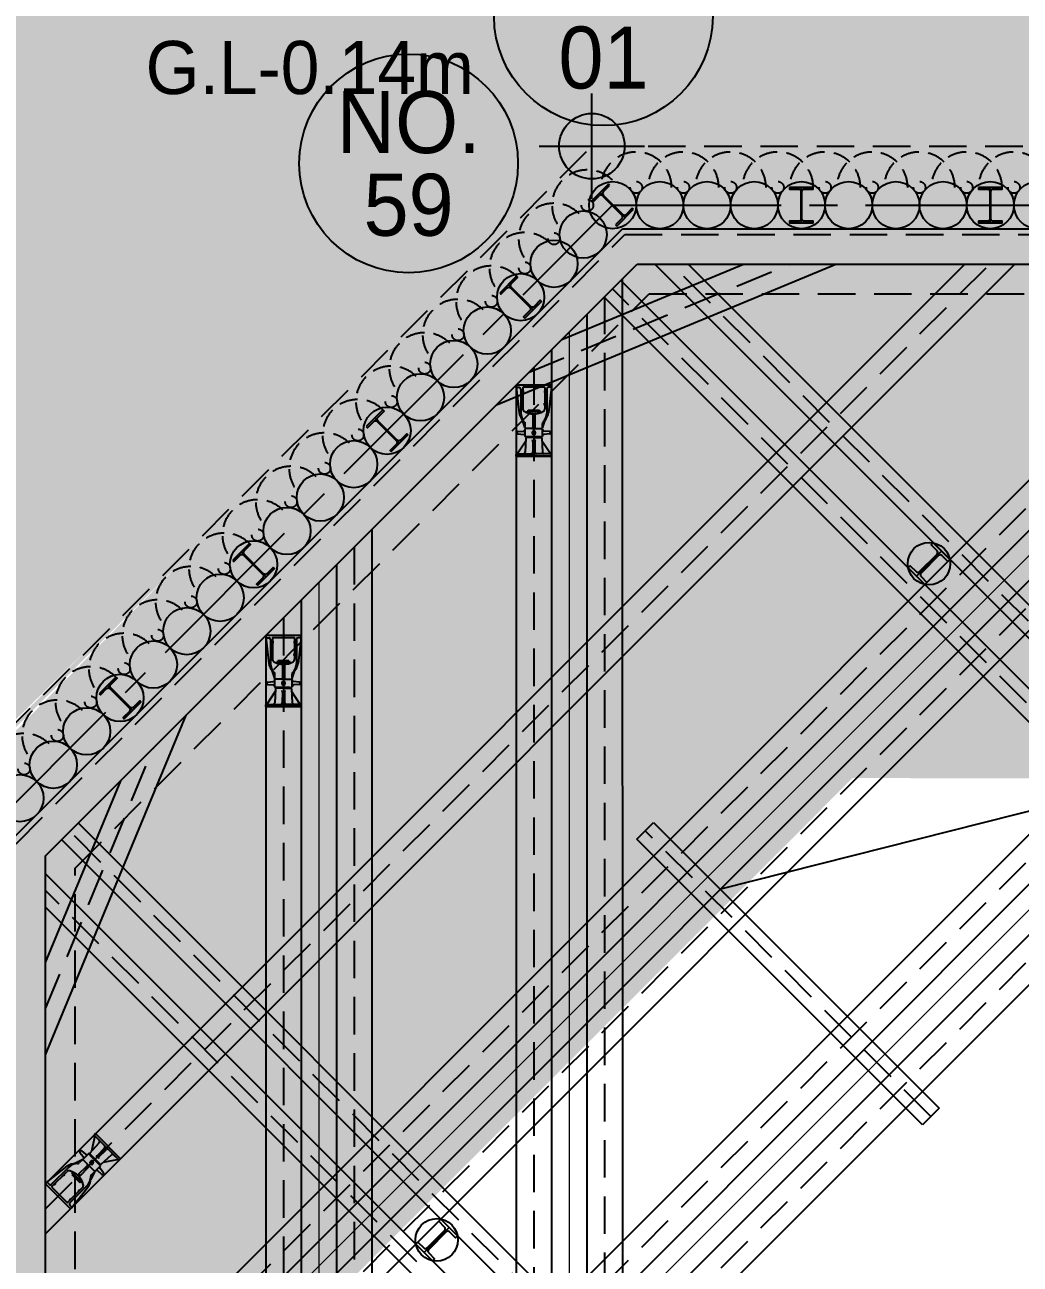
# Model space of a CAD drawing. Header units: millimetres. Extents: x 1073475 to 2890243, y -1340830 to -367733.
# Drawn here: x 2307488 to 2308965, y -377917 to -376078 of the extents above; entities that cross this region are included whole.
import ezdxf
from ezdxf.enums import TextEntityAlignment as Align

# ---------------------------------------------------------------- set-up
doc = ezdxf.new("R2010")
doc.units = ezdxf.units.MM
doc.header["$LTSCALE"] = 50
for name, pattern in [('CENTER2', [28.575000000000003, 19.05, -3.175, 3.175, -3.175]), ('DASHED2', [9.524999999999999, 6.35, -3.175]), ('HIDDEN', [9.524999999999999, 6.35, -3.175]), ('HIDDEN2', [4.762499999999999, 3.175, -1.5875]), ('PHANTOM', [63.50000000000001, 31.75, -6.35, 6.35, -6.35, 6.35, -6.35])]:
    doc.linetypes.add(name, pattern=pattern)
doc.layers.add('_0', color=7, linetype='Continuous', lineweight=0)
for name, color, linetype in [('ANGLE', 1, 'Continuous'), ('CEN', 1, 'CENTER2'), ('CIP', 1, 'Continuous'), ('H-BEAM', 5, 'Continuous'), ('H-BEAM-상부', 173, 'Continuous'), ('HPILE-300x200', 3, 'Continuous'), ('NO', 2, 'Continuous'), ('POST PILE', 6, 'Continuous'), ('SGR', 8, 'Continuous'), ('ST-CEN', 1, 'HIDDEN'), ('ST-CEN(상부 H-BEAM)', 1, 'HIDDEN'), ('ST-CEN(하부 H-BEAM)', 1, 'HIDDEN'), ('STRUT', 3, 'Continuous'), ('WALE-1', 3, 'Continuous'), ('건축', 233, 'HIDDEN'), ('대지경계선', 6, 'PHANTOM'), ('유압JACK', 2, 'Continuous'), ('현황레벨', 7, 'Continuous')]:
    doc.layers.add(name, color=color, linetype=linetype)
doc.styles.add('돋움', font='')
doc.styles.get('돋움').set_extended_font_data('Dotum')

# ---------------------------------------------------------------- blocks, each defined once
blk = doc.blocks.new('계측평면')
at = {"layer": '대지경계선', "const_width": 60}
for points in [[(-5832.864789650936, -5157.838007851467), (-176.0105391723773, 499.0162449463169), (26244.97474421638, 499.0162437151084), (26244.97474204407, -35090.00000623028), (1238.203021687295, -35090.00000797046), (-5832.864790286098, -28018.93219313674), (-5832.864789650936, -5157.838007851467)], [(26246.58817301044, -35088.38657526327), (1239.816452653671, -35088.38657700345), (-5831.251359319722, -28017.31876216973), (-5831.25135868456, -5156.224576884455), (-174.3971082060016, 500.6296759133293), (26246.58817518275, 500.6296746821208)]]:
    blk.add_lwpolyline(points, dxfattribs=at)
blk = doc.blocks.new('A$C1D3235D9')
at = {"layer": 'SGR', "linetype": 'HIDDEN2'}
blk.add_circle((0, 0), 50, dxfattribs=at)
blk.add_arc((0, 0), 300, 0, 180, dxfattribs=at)
blk = doc.blocks.new('A$C59AB4A79')
at = {"layer": '현황레벨'}
h = blk.add_hatch(color=251, dxfattribs=at)
h.paths.add_polyline_path([(-12720.98529473832, 5126.299558985978, 0.4142135623731262), (-12998.26860689721, 4849.016246827086), (-12720.98529473832, 4849.016246827086)])
h.paths.add_polyline_path([(-12720.98529473832, 4849.016246827086), (-12720.98529473832, 4571.732934668195, 0.4142135623730878), (-12443.70198257943, 4849.016246827086)])
at = {"layer": '_0', "color": 251}
for p, q in [((-17350.00001083058, -9950.000005321344), (-3550.000005690614, 3849.999998107785)), ((-17350.00001101382, -6950.000005876645), (-6550.000005690614, 3849.999998107785)), ((-12912.74171201722, 3275.126264072722), (-12912.74171200301, -27775.1262685617)), ((-15034.06205574772, 1153.805919843959), (-15034.06205573515, -25653.80592517531))]:
    blk.add_line(p, q, dxfattribs=at)
at = {"layer": 'ANGLE', "color": 251, "ltscale": 0.2}
blk.add_line((-8187.258308256976, -575.1262695410987), (-11631.80195658864, -1443.9339865027), dxfattribs=at)
at = {"layer": 'CEN', "color": 251, "ltscale": 1.5}
for p, q in [((-17850.00001170323, -955.0252555035986), (-12544.9747555661, 4350.000001879875)), ((-12544.9747555661, 4350.000001879875), (14172.69378648815, 4350.000001879875))]:
    blk.add_line(p, q, dxfattribs=at)
at = {"layer": 'CIP', "color": 251}
for centre in [(-12544.97475556587, 4350.000001880573), (-12144.97475556587, 4350.000001856126), (-11744.97475556587, 4350.000001807348), (-11344.97475556587, 4350.000001758453), (-10944.97475556587, 4350.000001709675), (-10544.9747555654, 4350.000001660315), (-10144.9747555654, 4350.000001611537), (-9744.974755565403, 4350.000001562643), (-9344.974755565403, 4350.000001513865), (-8944.974755565636, 4350.000001465436), (-12794.18652681378, 4100.788230573526), (-13041.67390020029, 3853.30085712974), (-13324.51661264105, 3570.458144621341), (-13607.35932508251, 3287.615432113409), (-13890.20203752373, 3004.772719605593), (-14173.04474996519, 2721.930007097777), (-14455.88746240688, 2439.08729459031), (-14738.73017484834, 2156.244582082378), (-15021.57288728957, 1873.401869574562), (-15304.41559973103, 1590.559157066746), (-15587.25831217226, 1307.716444559046), (-15870.10102461372, 1024.873732051114), (-16152.94373705494, 742.0310195432976), (-16435.7864494964, 459.1883070354816), (-16718.62916193786, 176.3455945273163), (-17001.47187437932, -106.4971179806162), (-17284.31458682055, -389.3398304884322), (-17567.15729926201, -672.1825429962482)]:
    blk.add_circle(centre, 200, dxfattribs=at)
at = {"layer": 'H-BEAM', "color": 251}
for p, q in [((-7409.440848946339, -928.6796601403039), (-12188.12051092507, 3850.000001836568)), ((-11905.2777984112, 3850.000001802226), (-7268.019492708845, -787.2583039032761)), ((-7621.572883302113, -1140.811694496544), (-12475.12627699273, 3712.741699200007)), ((-12616.54763321741, 3571.320342942257), (-7762.994239539606, -1282.233050734038)), ((-17071.32035416667, -883.452379053575), (-11758.14755355078, -6196.625179674709)), ((-11899.56890978827, -6338.046535911737), (-17212.74171038996, -1024.873735310044)), ((-12111.70094414405, -6550.178570267977), (-17350.00001172535, -1311.879502678872)), ((-17350.00001174258, -1594.722215143847), (-12253.12230038154, -6691.599926505471))]:
    blk.add_line(p, q, dxfattribs=at)
at = {"layer": 'H-BEAM-상부', "color": 251}
for p, q in [((-12338.90873776865, -1019.669917724677), (-12197.48738152976, -878.2485614857869)), ((-12197.48738152976, -878.2485614857869), (-9778.24856607709, -3297.48737694032)), ((-9919.669922314119, -3438.908733177348), (-12338.90873776865, -1019.669917724677)), ((-9778.24856607709, -3297.48737694032), (-9919.669922314119, -3438.908733177348))]:
    blk.add_line(p, q, dxfattribs=at)
at = {"layer": 'HPILE-300x200', "color": 251}
for p, q in [((-12580.3300946462, 4526.776697172318), (-12721.75145086693, 4385.35534091841)), ((-12623.81716168183, 4463.490640251082), (-12570.43059970834, 4516.877202236908)), ((-12570.43059970834, 4516.877202236908), (-12580.3300946462, 4526.776697172318)), ((-12711.85195592907, 4375.455845983), (-12658.46539395582, 4428.842407968827)), ((-12438.90873837564, 4243.933984714327), (-12651.04077275656, 4456.066019045422)), ((-12630.18112270837, 4428.842407972203), (-12466.13234945387, 4264.793634756119)), ((-12459.76838842384, 4271.157595787547), (-12623.81716167834, 4435.20636900363)), ((-10944.97475558426, 4200.000001709559), (-10944.97475554748, 4500.000001709559)), ((-9344.974755583797, 4200.000001513748), (-9344.97475554701, 4500.000001513748)), ((-12721.75145086693, 4385.35534091841), (-12711.85195592907, 4375.455845983)), ((-12509.61941648601, 4173.223306587432), (-12368.19806026528, 4314.64466284134)), ((-12378.09755520313, 4324.544157776749), (-12431.48411717638, 4271.157595790923)), ((-12368.19806026528, 4314.64466284134), (-12378.09755520313, 4324.544157776749)), ((-12466.13234945037, 4236.509363508667), (-12519.51891142386, 4183.122801522841)), ((-12519.51891142386, 4183.122801522841), (-12509.61941648601, 4173.223306587432)), ((-13218.45059545035, 3464.392127455678), (-13430.58262983127, 3676.524161786772)), ((-14349.82144521619, 2333.021277424647), (-14561.95347959711, 2545.153311755741)), ((-15481.19229498156, 1201.650427393382), (-15693.32432936248, 1413.782461724477)), ((-16612.56314474717, 70.27957736165263), (-16824.69517912809, 282.4116116927471))]:
    blk.add_line(p, q, dxfattribs=at)
for points in [[(-11044.97475554748, 4500.000001721783), (-11044.97475554934, 4486.000001721783), (-10969.47475554934, 4486.000001712586, -0.414213562373095), (-10949.47475555167, 4466.000001710141), (-10949.47475558007, 4234.000001710141, -0.414213562373095), (-10969.4747555824, 4214.000001712586), (-11044.9747555824, 4214.000001721783), (-11044.97475558426, 4200.000001721783), (-10844.97475558426, 4200.000001697335), (-10844.9747555824, 4214.000001697335), (-10920.4747555824, 4214.000001706532, -0.414213562373095), (-10940.47475558007, 4234.000001708977), (-10940.47475555167, 4466.000001708977, -0.414213562373095), (-10920.47475554934, 4486.000001706532), (-10844.97475554934, 4486.000001697335), (-10844.97475554748, 4500.000001697335)], [(-9444.97475554701, 4500.000001525972), (-9444.974755548872, 4486.000001525972), (-9369.474755548872, 4486.000001516775, -0.414213562373095), (-9349.4747555512, 4466.000001514331), (-9349.474755579606, 4234.000001514331, -0.414213562373095), (-9369.474755581934, 4214.000001516775), (-9444.974755581934, 4214.000001525972), (-9444.974755583797, 4200.000001525972), (-9244.974755583797, 4200.000001501525), (-9244.974755581934, 4214.000001501525), (-9320.474755581934, 4214.000001510722, -0.414213562373095), (-9340.474755579606, 4234.000001513166), (-9340.4747555512, 4466.000001513166, -0.414213562373095), (-9320.474755548872, 4486.000001510722), (-9244.974755548872, 4486.000001501525), (-9244.97475554701, 4500.000001501525)], [(-13501.29330794164, 3605.81348365976), (-13491.39381300379, 3595.913988724351), (-13438.00725103053, 3649.300550710177, -0.414213562373095), (-13409.72297978308, 3649.300550713553), (-13245.67420652858, 3485.251777497469, -0.414213562373095), (-13245.67420652509, 3456.967506250017), (-13299.06076849857, 3403.580944264191), (-13289.16127356072, 3393.681449328782), (-13147.73991733999, 3535.10280558269), (-13157.63941227784, 3545.002300518099), (-13211.0259742511, 3491.615738532273, -0.414213562373095), (-13239.31024549855, 3491.615738528897), (-13403.35901875305, 3655.664511744981, -0.414213562373095), (-13403.35901875654, 3683.948782992433), (-13349.97245678306, 3737.335344978259), (-13359.87195172091, 3747.234839913668)], [(-14632.66415770748, 2474.442633628729), (-14622.76466276962, 2464.54313869332), (-14569.37810079637, 2517.929700679146, -0.414213562373095), (-14541.09382954892, 2517.929700682522), (-14377.04505629442, 2353.880927466438, -0.414213562373095), (-14377.04505629092, 2325.596656218986), (-14430.43161826441, 2272.21009423316), (-14420.53212332656, 2262.310599297751), (-14279.11076710583, 2403.731955551659), (-14289.01026204368, 2413.631450487068), (-14342.39682401693, 2360.244888501242, -0.414213562373095), (-14370.68109526439, 2360.244888497866), (-14534.72986851889, 2524.293661713949, -0.414213562373095), (-14534.72986852238, 2552.577932961402), (-14481.34330654889, 2605.964494947228), (-14491.24280148675, 2615.863989882637)], [(-15764.03500747285, 1343.071783597465), (-15754.13551253499, 1333.172288662056), (-15700.74895056174, 1386.558850647882, -0.414213562373095), (-15672.46467931429, 1386.558850651258), (-15508.41590605979, 1222.510077435174, -0.414213562373095), (-15508.4159060563, 1194.225806187722), (-15561.80246802978, 1140.839244201896), (-15551.90297309193, 1130.939749266487), (-15410.4816168712, 1272.361105520395), (-15420.38111180905, 1282.260600455804), (-15473.76767378231, 1228.874038469978, -0.414213562373095), (-15502.05194502976, 1228.874038466602), (-15666.10071828426, 1392.922811682685, -0.414213562373095), (-15666.10071828775, 1421.207082930137), (-15612.71415631426, 1474.593644915964), (-15622.61365125212, 1484.493139851373)], [(-16895.40585723845, 211.7009335657349), (-16885.5063623006, 201.8014386303257), (-16832.11980032735, 255.1880006161518, -0.414213562373095), (-16803.83552907989, 255.1880006195279), (-16639.78675582539, 91.13922740344424, -0.414213562373095), (-16639.7867558219, 62.85495615599211), (-16693.17331779539, 9.468394170165993), (-16683.27382285753, -0.4311007652431726), (-16541.8524666368, 140.9902554886648), (-16551.75196157466, 150.889750424074), (-16605.13852354791, 97.50318843824789, -0.414213562373095), (-16633.42279479536, 97.50318843487184), (-16797.47156804986, 261.5519616509555, -0.414213562373095), (-16797.47156805336, 289.8362328984076), (-16744.08500607987, 343.2227948842337), (-16753.98450101772, 353.1222898196429)]]:
    blk.add_lwpolyline(points, format="xyb", close=True, dxfattribs=at)
for centre, start, end in [((-12644.32325833035, 4414.700272346847), 45.00000000471647, 135.0000000047165), ((-12609.67502605636, 4449.348504629103), 135.0000000047165, 225.0000000047165), ((-12480.27448507585, 4250.651499130647), 315.0000000047165, 45.00000000471647), ((-12445.62625280186, 4285.299731412902), 225.0000000047165, 315.0000000047165)]:
    blk.add_arc(centre, 19.99999999999309, start, end, dxfattribs=at)
at = {"layer": 'NO', "color": 251}
for centre in [(-12622.40137902997, 5950.259050020948), (-14273.52987317159, 4703.097616132465)]:
    blk.add_circle(centre, 926.76234881814, dxfattribs=at)
at = {"layer": 'POST PILE', "color": 251}
for p, q in [((-9757.968986153835, 1419.848477298976), (-9970.10102050961, 1207.716442942969)), ((-13929.89899546793, -4307.716450009262), (-14142.0310298237, -4519.84848436527))]:
    blk.add_line(p, q, dxfattribs=at)
for points in [[(-10040.81169862836, 1278.427121061599), (-10023.13402909879, 1296.104790591286), (-9973.283001024975, 1246.253762517706, 0.414213562373095), (-9944.998729777522, 1246.253762517706), (-9796.50630572834, 1394.746186566772, 0.414213562373095), (-9796.50630572834, 1423.03045781434), (-9846.357333802152, 1472.88148588792), (-9828.67966427235, 1490.559155417606), (-9687.258308035089, 1349.137799180346), (-9704.935977564659, 1331.460129650659), (-9754.78700563847, 1381.311157724238, 0.414213562373095), (-9783.071276885923, 1381.311157724238), (-9931.563700935105, 1232.818733675173, 0.414213562373095), (-9931.563700935105, 1204.534462427604), (-9881.712672861293, 1154.683434354025), (-9899.390342391096, 1137.005764824338)], [(-14212.74170794245, -4449.137806246639), (-14195.06403841288, -4431.460136716953), (-14145.21301033907, -4481.311164790532, 0.414213562373095), (-14116.92873909161, -4481.311164790532), (-13968.43631504243, -4332.818740741466, 0.414213562373095), (-13968.43631504243, -4304.534469493898), (-14018.28734311624, -4254.683441420319), (-14000.60967358644, -4237.005771890632), (-13859.18831734918, -4378.427128127893), (-13876.86598687875, -4396.104797657579), (-13926.71701495256, -4346.253769584, 0.414213562373095), (-13955.00128620001, -4346.253769584), (-14103.4937102492, -4494.746193633066, 0.414213562373095), (-14103.4937102492, -4523.030464880634), (-14053.64268217538, -4572.881492954213), (-14071.32035170519, -4590.5591624839)]]:
    blk.add_lwpolyline(points, format="xyb", close=True, dxfattribs=at)
for centre in [(-9864.035003331723, 1313.782460120972), (-14035.96501264581, -4413.782467187266)]:
    blk.add_circle(centre, 180.2775637731995, dxfattribs=at)
at = {"layer": 'SGR', "color": 251, "linetype": 'HIDDEN2'}
for centre in [(-12758.83118778374, 4348.275603993563), (-13041.6739002252, 4065.432891485514), (-13289.16127361101, 3817.94551804103)]:
    blk.add_circle(centre, 50, dxfattribs=at)
for centre in [(-12758.83118778374, 4348.275603993563), (-13041.6739002252, 4065.432891485514), (-13289.16127361101, 3817.94551804103)]:
    blk.add_arc(centre, 300, 45, 225, dxfattribs=at)
at = {"layer": 'ST-CEN', "color": 251}
for p, q in [((-17350.00001189834, -4150.000007108087), (-9350.000005690614, 3849.999998107785)), ((-17350.00001080474, -10374.26407398074), (-3125.735936952988, 3849.999998107087)), ((-17350.00001085666, -9525.73593666195), (-3974.264074427774, 3849.999998108251)), ((-17350.00001098798, -7374.26407453604), (-6125.735936952988, 3849.999998106854)), ((-17350.00001103943, -6525.735937216785), (-6974.264074428007, 3849.999998108251)), ((-13252.0815366297, 2935.786439380608), (-11044.9747555661, 3850.000001697335)), ((-12612.74171201838, 3575.126264142105), (-12612.74171200255, -28075.1262685135)), ((-13212.74171201861, 2975.126264001708), (-13212.74171200232, -27475.12626861106)), ((-14734.06205574842, 1453.805919913808), (-14734.06205573515, -25953.80592512665)), ((-15334.06205574865, 853.8059197724797), (-15334.06205573445, -25353.80592522444)), ((-17350.00001299102, -2455.025255470537), (-16435.78645065217, -247.9184743992519))]:
    blk.add_line(p, q, dxfattribs=at)
at = {"layer": 'ST-CEN(상부 H-BEAM)', "color": 251}
blk.add_line((-9848.959244195838, -3368.198055058601), (-12268.19805964711, -948.9592396033695), dxfattribs=at)
at = {"layer": 'ST-CEN(하부 H-BEAM)', "color": 251}
for p, q in [((-7338.730170827592, -857.9689820220228), (-12046.69915466593, 3850.000001819455)), ((-7692.28356142086, -1211.522372615291), (-12545.83695510984, 3642.031021066592)), ((-11828.85823166952, -6267.335857793456), (-17142.03103227704, -954.1630571807036)), ((-12182.41162226279, -6620.889248386724), (-17350.00001173397, -1453.30085892044))]:
    blk.add_line(p, q, dxfattribs=at)
at = {"layer": 'STRUT', "color": 251}
for p, q in [((-17350.00001191185, -4362.132041463396), (-9137.8679713225, 3849.999998107553)), ((-17350.00001188531, -3937.867972752545), (-9562.132040059892, 3849.999998107785)), ((-17350.00001081754, -10162.13203965104), (-3337.867971321801, 3849.99999810732)), ((-17350.00001079193, -10586.39610831044), (-2913.603902584175, 3849.999998106621)), ((-17350.00001084362, -9737.867970991647), (-3762.13204005966, 3849.999998107553)), ((-17350.0000108697, -9313.603902332252), (-4186.396108797053, 3849.999998108484)), ((-17350.00001100125, -7162.132040205877), (-6337.867971321801, 3849.99999810732)), ((-17350.00001097494, -7586.396108865505), (-5913.603902584175, 3849.999998106388)), ((-17350.00001102709, -6737.867971547181), (-6762.132040059427, 3849.999998107553)), ((-17350.0000110527, -6313.60390288732), (-7186.396108797053, 3849.999998108251)), ((-12462.74171201815, 3725.126264177496), (-12462.74171200232, -28225.12626848905)), ((-12762.74171201815, 3425.126264107181), (-12762.74171200278, -27925.12626853772)), ((-13062.74171201861, 3125.126264036167), (-13062.74171200232, -27625.12626858708)), ((-13362.74171201838, 2825.126263965853), (-13362.74171200255, -27325.12626863574)), ((-14584.06205574842, 1603.805919948965), (-14584.06205573445, -26103.80592510221)), ((-14884.06205574796, 1303.805919878185), (-14884.06205573422, -25803.80592515133)), ((-15184.06205574865, 1003.80591980787), (-15184.06205573468, -25503.80592520023)), ((-15484.06205574889, 703.8059197377879), (-15484.06205573422, -25203.80592524935))]:
    blk.add_line(p, q, dxfattribs=at)
at = {"layer": 'STRUT', "color": 251, "ltscale": 0.2}
for p, q in [((-13529.24539627042, 2658.622579674702), (-10653.00586621673, 3850.000001649605)), ((-12974.91767698899, 3212.950299086282), (-11436.94364491571, 3850.000001745299)), ((-17350.00001296704, -2846.994144870667), (-16158.62259092671, 29.24538528057747)), ((-17350.000013015, -2063.056366070639), (-16712.95031037717, -525.0823340795469))]:
    blk.add_line(p, q, dxfattribs=at)
at = {"layer": 'WALE-1', "color": 251}
for p, q in [((-17650.00001170812, -1037.867967969971), (-12462.13204308739, 4150.000001870096)), ((-12462.13204308739, 4150.000001870096), (13922.69378738385, 4149.999998756684)), ((-17350.00001171627, -1162.132036668714), (-12337.86797437025, 3850.000001854962)), ((-12337.86797437025, 3850.000001854962), (13622.69378736545, 3849.999998793704)), ((-17350.00001306995, -23337.86796821724), (-17350.00001171627, -1162.132036668714))]:
    blk.add_line(p, q, dxfattribs=at)
at = {"layer": '건축', "color": 251}
for p, q in [((-18377.83954521641, -807.8380059705814), (-12720.98529473809, 4849.016246827203)), ((-12720.98529473809, 4849.016246827203), (13699.99998865067, 4849.016245595994)), ((-17600.00001170998, -1058.578646086506), (-12441.42136496888, 4100.000001867767)), ((-12441.42136496794, 4100.000001867767), (13000.00000024564, 4099.999998762971)), ((-17100.00001172256, -1265.685427251388), (-12234.31458377186, 3600.000001843902)), ((-12234.31458377186, 3600.000001843902), (2.263113856315613e-07, 3600.000000378117)), ((-17100.00001306366, -23234.3145776178), (-17100.00001172256, -1265.685427251388))]:
    blk.add_line(p, q, dxfattribs=at)
at = {"layer": '대지경계선', "const_width": 60}
blk.add_lwpolyline([(13699.99998647836, -30740.00000434951), (-11306.77173387841, -30740.00000608969), (-18377.83954585181, -23668.93219125597), (-18377.83954521664, -807.8380059706978), (-12720.98529473809, 4849.016246827086), (13699.99998865067, 4849.016245595878)], dxfattribs=at)
at = {"layer": '유압JACK', "color": 251}
for p, q in [((-13362.74171189917, 2812.126263930928), (-13362.74171201838, 2825.126263965853)), ((-13062.74171195878, 2825.126263965969), (-13362.74171201838, 2825.126263965853)), ((-13362.74171189917, 2812.126263930928), (-13336.76475314749, 2590.654576865025)), ((-13357.74171189917, 2807.126263926271), (-13337.74171186937, 2807.126263926271)), ((-13322.74171192897, 2792.126263912767), (-13322.74171192897, 2581.054051026935)), ((-13306.74171192897, 2804.126263900427), (-13306.74171186937, 2625.66143888142)), ((-13306.74171195878, 2777.126263957238), (-13302.74171195878, 2777.126263957354)), ((-13306.74171192897, 2762.126263885526), (-13302.74171189917, 2762.126263885642)), ((-13121.74171192897, 2807.126263926388), (-13303.74171189917, 2807.126263926388)), ((-13302.74171195878, 2777.126263957354), (-13302.74171189917, 2762.126263885642)), ((-13122.74171195878, 2777.126263957354), (-13122.74171189917, 2762.126263885642)), ((-13118.74171201838, 2777.126263957354), (-13122.74171195878, 2777.126263957354)), ((-13118.74171189917, 2762.126263885642), (-13122.74171189917, 2762.126263885642)), ((-13118.74171189917, 2804.126263900544), (-13118.74171183957, 2625.661438881536)), ((-13102.74171189917, 2792.126263912884), (-13102.74171189917, 2581.054051027051)), ((-13062.74171189917, 2812.126263931044), (-13088.71867065085, 2590.654576690518)), ((-13067.74171189917, 2807.126263926388), (-13087.74171186937, 2807.126263926388)), ((-13062.74171189917, 2812.126263931044), (-13062.74171195878, 2825.126263965969)), ((-13306.74171192897, 2672.126263929298), (-13302.74171189917, 2672.126263929415)), ((-13306.74171195878, 2657.126263974002), (-13302.74171195878, 2657.126263974118)), ((-13302.74171195878, 2657.126263974118), (-13302.74171189917, 2672.126263929415)), ((-13122.74171195878, 2657.126263974118), (-13122.74171189917, 2672.126263929415)), ((-13118.74171189917, 2672.126263929415), (-13122.74171189917, 2672.126263929415)), ((-13118.74171201838, 2657.126263974118), (-13122.74171195878, 2657.126263974118)), ((-13285.24171186937, 2462.126263855374), (-13308.56010474218, 2529.614080587402)), ((-13293.20909665478, 2514.126263995771), (-13305.36714072479, 2526.284308085567)), ((-13269.94706679834, 2599.126263956423), (-13269.94706673874, 2604.126263844431)), ((-13154.94706679834, 2604.126263960847), (-13269.94706673874, 2604.126263844431)), ((-13154.94706667913, 2599.126263840008), (-13269.94706679834, 2599.126263956423)), ((-13259.74171189917, 2599.126263898215), (-13265.14171196474, 2599.126263956423)), ((-13265.14171184553, 2590.922788977274), (-13265.14171196474, 2599.126263956423)), ((-13262.14171196474, 2589.943272554898), (-13262.14171190513, 2599.126263840008)), ((-13260.0970667447, 2599.126263956423), (-13260.09706668509, 2604.126263844431)), ((-13259.74171189917, 2607.126263928716), (-13259.74171201838, 2612.12626399158)), ((-13165.74171195878, 2612.12626399158), (-13259.74171201838, 2612.12626399158)), ((-13257.74171192897, 2607.126263928716), (-13259.74171189917, 2607.126263928716)), ((-13257.74171198858, 2604.126263960847), (-13259.74171201838, 2604.126263960847)), ((-13259.74171189917, 2599.126263898215), (-13259.74171201838, 2604.126263960847)), ((-13160.34171183361, 2599.126263840008), (-13259.74171189917, 2599.126263898215)), ((-13259.69706685795, 2599.126263956423), (-13259.69706673874, 2604.126263844431)), ((-13257.74171198858, 2604.126263960847), (-13257.74171192897, 2607.126263928716)), ((-13165.74171189917, 2607.126263928716), (-13257.74171192897, 2607.126263928716)), ((-13165.74171195878, 2604.126263960847), (-13257.74171198858, 2604.126263960847)), ((-13221.74171195878, 2577.907143887016), (-13221.74171195878, 2464.626263974118)), ((-13203.74171195878, 2566.455993945827), (-13221.74171195878, 2566.455993945827)), ((-13203.74171195878, 2577.907143887016), (-13203.74171195878, 2464.626263974118)), ((-13167.74171201838, 2604.126263960847), (-13167.74171189917, 2607.126263928716)), ((-13165.74171189917, 2607.126263928716), (-13165.74171195878, 2612.12626399158)), ((-13165.74171189917, 2599.126263898215), (-13165.74171195878, 2604.126263960847)), ((-13165.19706673874, 2599.126263840008), (-13165.19706679834, 2604.126263902639)), ((-13163.34171186341, 2589.943272438482), (-13163.34171192301, 2599.126263956423)), ((-13160.34171189321, 2590.922789035481), (-13160.34171183361, 2599.126263840008)), ((-13154.94706667913, 2599.126263840008), (-13154.94706679834, 2604.126263960847)), ((-13140.24171192897, 2462.12626397179), (-13116.92331899656, 2529.614080645726)), ((-13132.27432714356, 2514.126263821148), (-13120.11628307356, 2526.284307910944)), ((-13345.24171186937, 2432.126263886224), (-13298.99602977885, 2435.980070821126)), ((-13285.24171192897, 2457.126263967366), (-13285.24171192897, 2497.78213442245)), ((-13196.24171183957, 2457.126263850951), (-13285.24171192897, 2457.126263967366)), ((-13285.24171183957, 2393.324270643643), (-13285.24171192897, 2453.126263951999)), ((-13285.24171186937, 2452.126263846294), (-13285.24171192897, 2453.126263951999)), ((-13285.24171186937, 2450.928257110645), (-13285.24171192897, 2453.126263951999)), ((-13212.74171198858, 2457.126263967366), (-13281.24171192897, 2457.126263967366)), ((-13203.74171183957, 2483.677772893454), (-13221.74171183957, 2483.677772893454)), ((-13212.74171198858, 2457.126263967366), (-13144.24171186937, 2457.126263850951)), ((-13196.24171183957, 2457.126263850951), (-13140.24171186937, 2457.126263850951)), ((-13140.24171186937, 2457.126263850951), (-13140.24171186937, 2497.782134364243)), ((-13140.24171192897, 2452.126263962709), (-13140.24171186937, 2453.126263893791)), ((-13140.24171192897, 2393.324270701851), (-13140.24171186937, 2453.126263893791)), ((-13140.24171198858, 2450.928257168853), (-13140.24171186937, 2453.126263893791)), ((-13080.24171192897, 2432.126263944549), (-13126.4873941089, 2435.980070762918)), ((-13353.74171186914, 2243.126263935817), (-13281.16587986005, 2353.951521017938)), ((-13345.24171186937, 2412.126263868064), (-13298.99602971924, 2408.272457108251)), ((-13280.03970165504, 2375.440279636416), (-13286.2290108942, 2257.341224561096)), ((-13285.24171192897, 2391.126263977145), (-13285.24171183957, 2393.324270643643)), ((-13212.74171198858, 2387.126264019986), (-13281.24171192897, 2387.126263961778)), ((-13212.74171198858, 2381.126263968064), (-13274.04792450322, 2381.126263968064)), ((-13157.34171192301, 2387.126263961778), (-13268.14171187533, 2387.126263845363)), ((-13268.14171187533, 2381.126263851649), (-13268.14171187533, 2387.126263845363)), ((-13157.34171192301, 2381.126263968064), (-13268.14171187533, 2381.126263851649)), ((-13265.14171196474, 2381.126263968064), (-13265.14171196474, 2387.126263961778)), ((-13220.46784432186, 2345.90507919027), (-13222.41719375481, 2257.794486801489)), ((-13212.74171198858, 2387.126264019986), (-13144.24171186937, 2387.126263845363)), ((-13212.74171198858, 2381.126263968064), (-13151.43549932493, 2381.126263851649)), ((-13205.0155795957, 2345.905079132062), (-13203.06623004307, 2257.794486626866)), ((-13160.34171183361, 2381.126263851649), (-13160.34171183361, 2387.126263845363)), ((-13157.34171192301, 2381.126263968064), (-13157.34171192301, 2387.126263961778)), ((-13145.4437221433, 2375.440279694623), (-13139.25441284408, 2257.341224502889)), ((-13071.74171192874, 2243.126263935934), (-13144.31754387869, 2353.95152095973)), ((-13140.24171186937, 2391.12626386073), (-13140.24171192897, 2393.324270701851)), ((-13080.24171192897, 2412.126263926388), (-13126.4873940493, 2408.272456991835)), ((-13362.74171201815, 2225.126264012652), (-13362.74171189894, 2238.126263931394)), ((-13062.74171195854, 2225.126264012768), (-13362.74171201815, 2225.126264012652)), ((-13362.74171201815, 2225.126264012652), (-13062.74171195854, 2225.126264012768)), ((-13357.74171189894, 2243.126263935817), (-13237.41352401604, 2243.126263877726)), ((-13357.74171189894, 2243.126263935817), (-13202.1245161735, 2243.126263935934)), ((-13357.74171189894, 2243.126263935817), (-13301.20845387806, 2243.126263877726)), ((-13067.74171189894, 2243.126263935934), (-13212.74171198835, 2243.126263994141)), ((-13067.74171189894, 2243.126263935934), (-13188.06989981164, 2243.126263935934)), ((-13067.74171189894, 2243.126263935934), (-13124.27496991982, 2243.126263935934)), ((-13062.74171195854, 2225.126264012768), (-13062.74171189894, 2238.12626393151)), ((-15484.06205562968, 690.8059197028633), (-15484.06205574889, 703.8059197377879)), ((-15184.06205568928, 703.8059197379043), (-15484.06205574889, 703.8059197377879)), ((-15484.06205562968, 690.8059197028633), (-15458.085096878, 469.3342326369602)), ((-15479.06205562968, 685.8059196982067), (-15459.06205559988, 685.8059196982067)), ((-15444.06205565948, 670.8059196847025), (-15444.06205565948, 459.7337067988701)), ((-15428.06205565948, 682.8059196723625), (-15428.06205559988, 504.341094653355)), ((-15428.06205568928, 655.8059197291732), (-15424.06205568928, 655.8059197292896)), ((-15428.06205565948, 640.8059196574613), (-15424.06205562968, 640.8059196575778)), ((-15243.06205565948, 685.8059196983231), (-15425.06205562968, 685.8059196983231)), ((-15424.06205568928, 655.8059197292896), (-15424.06205562968, 640.8059196575778)), ((-15244.06205568928, 655.8059197292896), (-15244.06205562968, 640.8059196575778)), ((-15240.06205574889, 655.8059197292896), (-15244.06205568928, 655.8059197292896)), ((-15240.06205562968, 640.8059196575778), (-15244.06205562968, 640.8059196575778)), ((-15240.06205562968, 682.8059196724789), (-15240.06205557007, 504.3410946534714)), ((-15224.06205562968, 670.805919684819), (-15224.06205562968, 459.7337067989865)), ((-15184.06205562968, 690.8059197029797), (-15210.03901438136, 469.3342324624537)), ((-15189.06205562968, 685.8059196983231), (-15209.06205559988, 685.8059196983231)), ((-15184.06205562968, 690.8059197029797), (-15184.06205568928, 703.8059197379043)), ((-15428.06205565948, 550.8059197012335), (-15424.06205562968, 550.8059197013499)), ((-15428.06205568928, 535.805919745937), (-15424.06205568928, 535.8059197460534)), ((-15424.06205568928, 535.8059197460534), (-15424.06205562968, 550.8059197013499)), ((-15244.06205568928, 535.8059197460534), (-15244.06205562968, 550.8059197013499)), ((-15240.06205562968, 550.8059197013499), (-15244.06205562968, 550.8059197013499)), ((-15240.06205574889, 535.8059197460534), (-15244.06205568928, 535.8059197460534)), ((-15391.26741052885, 477.8059197283583), (-15391.26741046924, 482.8059196163667)), ((-15276.26741052885, 482.8059197327821), (-15391.26741046924, 482.8059196163667)), ((-15276.26741040964, 477.805919611943), (-15391.26741052885, 477.8059197283583)), ((-15381.06205562968, 477.8059196701506), (-15386.46205569524, 477.8059197283583)), ((-15386.46205557603, 469.6024447492091), (-15386.46205569524, 477.8059197283583)), ((-15383.46205569524, 468.6229283268331), (-15383.46205563564, 477.805919611943)), ((-15381.4174104752, 477.8059197283583), (-15381.4174104156, 482.8059196163667)), ((-15381.06205562968, 485.8059197006514), (-15381.06205574889, 490.8059197635157)), ((-15287.06205568928, 490.8059197635157), (-15381.06205574889, 490.8059197635157)), ((-15379.06205565948, 485.8059197006514), (-15381.06205562968, 485.8059197006514)), ((-15379.06205571909, 482.8059197327821), (-15381.06205574889, 482.8059197327821)), ((-15381.06205562968, 477.8059196701506), (-15381.06205574889, 482.8059197327821)), ((-15281.66205556411, 477.805919611943), (-15381.06205562968, 477.8059196701506)), ((-15381.01741058845, 477.8059197283583), (-15381.01741046924, 482.8059196163667)), ((-15379.06205571909, 482.8059197327821), (-15379.06205565948, 485.8059197006514)), ((-15287.06205562968, 485.8059197006514), (-15379.06205565948, 485.8059197006514)), ((-15287.06205568928, 482.8059197327821), (-15379.06205571909, 482.8059197327821)), ((-15343.06205568928, 456.5867996589513), (-15343.06205568928, 343.3059197460534)), ((-15325.06205568928, 445.1356497177621), (-15343.06205568928, 445.1356497177621)), ((-15325.06205568928, 456.5867996589513), (-15325.06205568928, 343.3059197460534)), ((-15289.06205574889, 482.8059197327821), (-15289.06205562968, 485.8059197006514)), ((-15287.06205562968, 485.8059197006514), (-15287.06205568928, 490.8059197635157)), ((-15287.06205562968, 477.8059196701506), (-15287.06205568928, 482.8059197327821)), ((-15286.51741046924, 477.805919611943), (-15286.51741052885, 482.8059196745744)), ((-15284.66205559392, 468.6229282104177), (-15284.66205565352, 477.8059197283583)), ((-15281.66205562372, 469.6024448074168), (-15281.66205556411, 477.805919611943)), ((-15276.26741040964, 477.805919611943), (-15276.26741052885, 482.8059197327821)), ((-15406.56205559988, 340.8059196273098), (-15429.88044847269, 408.2937363593373)), ((-15414.52944038529, 392.8059197677067), (-15426.68748445529, 404.9639638575027)), ((-15406.56205565948, 335.8059197393013), (-15406.56205565948, 376.4617901943857)), ((-15317.56205557007, 335.805919622886), (-15406.56205565948, 335.8059197393013)), ((-15406.56205557007, 272.0039264155785), (-15406.56205565948, 331.8059197239345)), ((-15406.56205559988, 330.8059196182294), (-15406.56205565948, 331.8059197239345)), ((-15406.56205559988, 329.6079128825804), (-15406.56205565948, 331.8059197239345)), ((-15334.06205571909, 335.8059197393013), (-15402.56205565948, 335.8059197393013)), ((-15325.06205557007, 362.3574286653893), (-15343.06205557007, 362.3574286653893)), ((-15334.06205571909, 335.8059197393013), (-15265.56205559988, 335.805919622886)), ((-15317.56205557007, 335.805919622886), (-15261.56205559988, 335.805919622886)), ((-15261.56205565948, 340.8059197437251), (-15238.24366272707, 408.2937364176614)), ((-15261.56205559988, 335.805919622886), (-15261.56205559988, 376.461790136178)), ((-15261.56205565948, 330.8059197346447), (-15261.56205559988, 331.8059196657268)), ((-15261.56205565948, 272.0039264737861), (-15261.56205559988, 331.8059196657268)), ((-15261.56205571909, 329.6079129407881), (-15261.56205559988, 331.8059196657268)), ((-15253.59467087407, 392.8059195930837), (-15241.43662680406, 404.9639636828797)), ((-15475.06205559964, 121.8059197077528), (-15402.48622359056, 232.6311767898733)), ((-15466.56205559988, 310.8059196581598), (-15420.31637350935, 314.6597265930614)), ((-15466.56205559988, 290.805919639999), (-15420.31637344975, 286.9521128801862)), ((-15401.36004538555, 254.119935408351), (-15407.5493546247, 136.0208803330315)), ((-15406.56205565948, 269.8059197490802), (-15406.56205557007, 272.0039264155785)), ((-15334.06205571909, 265.805919791921), (-15402.56205565948, 265.8059197337134)), ((-15334.06205571909, 259.8059197399998), (-15395.36826823372, 259.8059197399998)), ((-15278.66205565352, 265.8059197337134), (-15389.46205560584, 265.8059196172981)), ((-15389.46205560584, 259.8059196235845), (-15389.46205560584, 265.8059196172981)), ((-15278.66205565352, 259.8059197399998), (-15389.46205560584, 259.8059196235845)), ((-15386.46205569524, 259.8059197399998), (-15386.46205569524, 265.8059197337134)), ((-15341.78818805236, 224.5847349622054), (-15343.73753748531, 136.4741425734246)), ((-15334.06205571909, 265.805919791921), (-15265.56205559988, 265.8059196172981)), ((-15334.06205571909, 259.8059197399998), (-15272.75584305543, 259.8059196235845)), ((-15326.3359233262, 224.5847349039977), (-15324.38657377358, 136.4741423988016)), ((-15281.66205556411, 259.8059196235845), (-15281.66205556411, 265.8059196172981)), ((-15278.66205565352, 259.8059197399998), (-15278.66205565352, 265.8059197337134)), ((-15266.76406587381, 254.1199354665587), (-15260.57475657458, 136.0208802748239)), ((-15193.06205565925, 121.8059197078692), (-15265.63788760919, 232.6311767316656)), ((-15261.56205559988, 269.8059196326649), (-15261.56205565948, 272.0039264737861)), ((-15201.56205565948, 310.8059197164839), (-15247.80773783941, 314.6597265348537)), ((-15201.56205565948, 290.8059196983231), (-15247.8077377798, 286.9521127637709)), ((-15484.06205574865, 103.8059197845869), (-15484.06205562945, 116.805919703329)), ((-15479.06205562945, 121.8059197077528), (-15358.73386774655, 121.8059196496615)), ((-15479.06205562945, 121.8059197077528), (-15323.444859904, 121.8059197078692)), ((-15479.06205562945, 121.8059197077528), (-15422.52879760857, 121.8059196496615)), ((-15189.06205562945, 121.8059197078692), (-15334.06205571885, 121.8059197660768)), ((-15189.06205562945, 121.8059197078692), (-15309.39024354215, 121.8059197078692)), ((-15189.06205562945, 121.8059197078692), (-15245.59531365032, 121.8059197078692)), ((-15184.06205568905, 103.8059197847033), (-15184.06205562945, 116.8059197034454)), ((-15184.06205568905, 103.8059197847033), (-15484.06205574865, 103.8059197845869)), ((-15484.06205574865, 103.8059197845869), (-15184.06205568905, 103.8059197847033)), ((-16932.0999041996, -3532.69578709465), (-16959.14633204741, -3662.379940784536)), ((-16925.73594320216, -3513.603904078132), (-16934.92833134229, -3522.796292133862)), ((-16934.92833134555, -3529.86735994881), (-16894.95328123681, -3569.842410058365)), ((-16934.92833134555, -3529.86735994881), (-16832.39784805244, -3632.397843326326)), ((-16934.92833134555, -3529.86735994881), (-16849.84345370531, -3614.952237590682)), ((-16925.73594320216, -3513.603904078132), (-16713.60390880611, -3725.735938478378)), ((-16713.60390880611, -3725.735938478378), (-16925.73594320216, -3513.603904078132)), ((-17059.73267821153, -3672.34937638382), (-17029.75709567638, -3707.775064788759)), ((-17045.59054257465, -3658.207240747404), (-17010.16485413024, -3688.182823158801)), ((-16973.54485078063, -3678.371116092894), (-16894.41271057795, -3590.485970739741)), ((-16910.53664580686, -3699.610239864443), (-16849.61144663882, -3635.928244122886)), ((-16899.61024467554, -3710.536641078303), (-16835.92824909929, -3649.611441909568)), ((-16729.86736480356, -3734.928326494992), (-16839.90533916908, -3624.890352127142)), ((-16729.86736480356, -3734.928326494992), (-16814.95224238141, -3649.843448833097)), ((-17038.51947479579, -3735.988986710086), (-17102.72916138265, -3767.221485758084)), ((-17080.92281912128, -3767.124747414724), (-17098.11688995105, -3767.124747428461)), ((-17034.98394084652, -3732.453452676535), (-17063.73198258178, -3761.201494411216)), ((-16995.38596112141, -3772.051432402339), (-17034.98394084652, -3732.453452676535)), ((-16989.8691187948, -3687.338630710263), (-17032.15551375202, -3729.625025582151)), ((-17030.60128820734, -3728.070800206158), (-17032.15551375202, -3729.625025582151)), ((-17031.44840697735, -3728.917918891879), (-17032.15551375202, -3729.625025582151)), ((-16983.71869920893, -3783.71869447967), (-17032.15551372175, -3735.281879801303)), ((-16995.38596112141, -3772.051432402339), (-16932.45345761557, -3834.983936074073)), ((-16988.31489329459, -3685.784405125654), (-16989.8691187948, -3687.338630710263)), ((-16934.22122456273, -3734.221219834406), (-16982.65803903434, -3685.784405114828)), ((-16969.15229956247, -3690.804863386089), (-16973.3949402452, -3695.047504068702)), ((-16973.3949402452, -3695.047504068702), (-16895.04750884185, -3773.394935308956)), ((-16929.97858383879, -3729.978579110582), (-16973.32862245943, -3686.628540324513)), ((-16967.0309791998, -3692.926183584146), (-16971.27361988253, -3697.168824266759)), ((-16969.15229956247, -3690.804863386089), (-16890.80486815912, -3769.152294626343)), ((-16934.22122456273, -3734.221219834406), (-16885.78441005293, -3782.658034262829)), ((-16929.97858383879, -3729.978579110582), (-16886.6285452412, -3773.32861770899)), ((-16892.92618852179, -3767.030974428286), (-16897.16882920451, -3771.273615110898)), ((-16890.80486815912, -3769.152294626343), (-16895.04750884185, -3773.394935308956)), ((-16878.37112090713, -3773.54484588583), (-16790.48597567691, -3694.412705725292)), ((-16732.69579194929, -3732.099899349152), (-16862.37994572311, -3759.146327193244)), ((-16729.86736480356, -3734.928326494992), (-16769.84241487109, -3694.953276344342)), ((-16713.60390880611, -3725.735938478378), (-16722.79629698861, -3734.928326491965)), ((-17340.80762374727, -3928.675584530341), (-17165.83500816929, -3790.439936331473)), ((-17298.3812168634, -3942.817720141727), (-17149.13062381023, -3793.567127091577)), ((-17295.55278973002, -3962.616710006259), (-17169.35910179676, -3836.423021991155)), ((-17202.21469463292, -3869.278614911018), (-17199.38626750815, -3872.107042035786)), ((-17188.77966577979, -3861.500440391828), (-17199.38626750815, -3872.107042035786)), ((-17191.60809286241, -3858.672013309202), (-17188.77966577979, -3861.500440391828)), ((-17124.99484766251, -3843.260871702107), (-17128.53038156964, -3846.796405777801)), ((-17128.53038156964, -3846.796405777801), (-17047.21310169389, -3928.113685490564)), ((-17123.0187351394, -3856.550692849909), (-17126.55426904769, -3860.086226842483)), ((-17126.55426904769, -3860.086226842483), (-17060.08623157465, -3926.554264316801)), ((-17124.99484766251, -3843.260871702107), (-17043.67756782495, -3924.578151706024)), ((-17123.0187351394, -3856.550692849909), (-17057.96491124993, -3921.604516740888)), ((-17119.48320117197, -3855.843586175819), (-17121.60452157701, -3857.964906412293)), ((-17117.74700311339, -3850.508716251468), (-17121.28253702144, -3854.044250243809)), ((-17115.37952478603, -3841.274729251629), (-17121.18025749177, -3847.07546187297)), ((-17121.18025749177, -3847.07546187297), (-17050.89384343731, -3917.361876011128)), ((-17117.36188086821, -3850.893838578952), (-17120.8974147765, -3854.429372571292)), ((-17120.8974147765, -3854.429372571292), (-17055.8435908868, -3919.483196462155)), ((-17112.56558163557, -3842.703426746069), (-17119.05893716752, -3849.196782362065)), ((-17075.48763949051, -3862.759712655912), (-16995.38596112444, -3782.658034291468)), ((-17067.39045371464, -3854.662526880158), (-17054.66253165342, -3867.390448941616)), ((-17062.75971742929, -3875.48763471737), (-16982.65803906322, -3795.385956353042)), ((-17008.85741235758, -3796.129485355807), (-16996.12949029636, -3808.857407417265)), ((-16983.71869920893, -3783.71869447967), (-16935.28188474034, -3832.155508949305)), ((-16935.98899148451, -3838.519469858729), (-16967.22149061738, -3902.729156443849)), ((-16967.12475239579, -3880.922814389458), (-16967.12475240999, -3898.116885219119)), ((-16932.45345761557, -3834.983936074073), (-16961.20149930986, -3863.73197776766)), ((-16887.33863554592, -3789.869113878929), (-16929.62503048009, -3832.155508938595)), ((-16928.07080497942, -3830.601283353753), (-16929.62503048009, -3832.155508938595)), ((-16928.9179236663, -3831.448402040522), (-16929.62503048009, -3832.155508938595)), ((-16872.34938119981, -3859.732673316845), (-16907.77506962325, -3829.757090926636)), ((-16858.20724556316, -3845.590537680429), (-16888.18282811833, -3810.164849337772)), ((-16885.78441006388, -3788.314888523193), (-16887.33863554592, -3789.869113878929)), ((-17340.80762374727, -3928.675584530341), (-17350.00001188531, -3937.867972752545)), ((-17350.00001188531, -3937.867972752545), (-17137.86797748948, -4150.00000715279)), ((-17333.73655593209, -3928.675584527198), (-17319.59442032967, -3942.81772012997)), ((-17295.55278972723, -3966.859350732644), (-17166.85935557378, -4095.552784888889)), ((-17276.46090659383, -3943.524827038869), (-17273.6324795112, -3946.353254121495)), ((-17273.6324795112, -3946.353254121495), (-17263.0258777847, -3935.746652310947)), ((-17265.85430490947, -3932.918225186178), (-17263.0258777847, -3935.746652310947)), ((-17162.61671484727, -4095.552784891799), (-17036.42302691401, -3969.359096876695)), ((-17142.81772498274, -4098.381212025415), (-16993.56713192957, -3949.130618975381)), ((-17128.67558939336, -4140.807618888561), (-16990.43994131451, -3965.835003436892)), ((-17061.50044516753, -3988.77966100676), (-17072.10704689589, -3999.386262650602)), ((-17058.67201804277, -3991.608088131528), (-17061.50044516753, -3988.77966100676)), ((-17056.5506977085, -3923.018730282201), (-17060.08623157465, -3926.554264316801)), ((-17055.8435908868, -3919.483196462155), (-17057.96491124993, -3921.604516740888)), ((-17057.96491124993, -3921.604516740888), (-17056.5506977085, -3923.018730282201)), ((-17055.8435908868, -3919.483196462155), (-17054.42937730346, -3920.897410045611)), ((-17050.92541229003, -3917.330307240947), (-17054.46094620111, -3920.865840983344)), ((-17050.89384343731, -3917.361876011128), (-17054.42937730346, -3920.897410045611)), ((-17050.64256965765, -3917.61314987333), (-17054.17810352659, -3921.14868365787)), ((-17050.89384343731, -3917.361876011128), (-17047.07546681375, -3921.180252717109)), ((-17042.70343166566, -3912.565576881985), (-17049.19678711728, -3919.058932249085)), ((-17043.67756782495, -3924.578151706024), (-17047.21310169389, -3928.113685490564)), ((-17041.27473411104, -3915.379519845825), (-17047.07546681375, -3921.180252717109)), ((-17146.35325889895, -4073.632474736427), (-17135.74665717245, -4063.025872925879)), ((-17143.52483177418, -4076.460901861195), (-17146.35325889895, -4073.632474736427)), ((-17132.91823002673, -4065.854300071718), (-17135.74665717245, -4063.025872925879)), ((-17069.27861975017, -4002.214689796441), (-17072.10704689589, -3999.386262650602)), ((-17128.6755893901, -4133.73655107338), (-17142.81772503466, -4119.594415428466)), ((-17128.67558939336, -4140.807618888561), (-17137.86797748948, -4150.00000715279))]:
    blk.add_line(p, q, dxfattribs=at)
for centre, radius, start, end in [((-13357.74171201838, 2812.126263989136), 4.999999999881765, 180, 270), ((-13337.74171198858, 2792.126263970975), 14.9999999996453, 0, 90), ((-13303.74171201838, 2804.126264016959), 2.999999999929059, 90, 180), ((-13121.74171198858, 2804.126264016959), 2.999999999929059, 0, 90), ((-13087.74171198858, 2792.126263971091), 14.9999999996453, 90, 180), ((-13067.74171195878, 2812.126263989252), 4.999999999881765, 270, 0), ((-13281.74171195878, 2625.661438939744), 24.99999999940882, 180, 240.2376997128465), ((-13143.74171192897, 2625.661438939744), 24.99999999940882, 299.7623002871535, 0), ((-13227.58539487375, 2604.066054014605), 109.9999999973988, 187.0030695903335, 225), ((-13212.74171198858, 2589.12626400555), 109.9999999974013, 180, 224.6397733945005), ((-13212.74171186937, 2746.326263901428), 163.9999999961219, 240.2376997128465, 270), ((-13226.74171183957, 2577.907143828808), 4.999999999881765, 0, 85.24815830026006), ((-13212.74171186937, 2746.326263901428), 163.9999999961219, 270, 299.7623002871535), ((-13198.74171183957, 2577.907143828808), 4.999999999881765, 94.75184169973994, 180), ((-13212.74171198858, 2589.12626400555), 109.9999999973988, 315.3602266007535, 0), ((-13197.8980290438, 2604.066053956398), 109.9999999973988, 315, 352.9969304096665), ((-13345.24171186937, 2422.126263877144), 9.99999999976353, 90, 270), ((-13300.24171201838, 2450.92825722706), 14.9999999996453, 274.7636417571968, 0), ((-13305.24171195878, 2497.78213442245), 19.99999999952706, 0, 44.63977339450045), ((-13281.24171192897, 2453.126263951999), 3.999999999905412, 90, 180), ((-13229.24171195878, 2464.626263974118), 7.499999999822648, 270, 0), ((-13212.74171186937, 2422.126263935468), 14.9999999996453, 90, 270), ((-13212.74171186937, 2422.126263935468), 9.99999999976353, 90, 270), ((-13212.74171186937, 2422.126263935468), 14.9999999996453, 270, 90), ((-13212.74171186937, 2422.126263935468), 9.99999999976353, 270, 90), ((-13196.24171189917, 2464.62626391591), 7.499999999822648, 180, 270), ((-13144.24171186937, 2453.126263893791), 3.999999999905412, 0, 90), ((-13120.24171183957, 2497.782134364243), 19.99999999952706, 135.3602266007535, 180), ((-13125.24171189917, 2450.928257110645), 14.9999999996453, 180, 265.2363582428031), ((-13080.24171192897, 2422.126263935468), 9.99999999976353, 270, 90), ((-13300.24171189917, 2393.324270701851), 14.9999999996453, 0, 85.23635824280316), ((-13281.24171192897, 2391.126263977145), 3.999999999905412, 180, 270), ((-13274.04792450322, 2375.126263974118), 5.999999999858119, 90, 177.0000000398297), ((-13230.46539787902, 2346.126263877959), 9.99999999976353, 358.7326010078622, 90), ((-13195.01802591933, 2346.126263936167), 9.99999999976353, 90, 181.2673989921378), ((-13151.43549932493, 2375.126263857703), 5.999999999858119, 2.999999966831229, 90), ((-13144.24171186937, 2391.12626386073), 3.999999999905412, 270, 0), ((-13125.24171177996, 2393.324270643643), 14.9999999996453, 94.76364175719685, 180), ((-13357.74171201815, 2238.126263989601), 4.999999999881765, 90, 180), ((-13301.20845393767, 2258.126263949438), 14.9999999996453, 270, 357.0000000398298), ((-13237.41352407564, 2258.126263949438), 14.9999999996453, 270, 358.7326010078622), ((-13188.06989975204, 2258.12626389123), 14.9999999996453, 181.2673989921378, 270), ((-13124.27496986021, 2258.12626389123), 14.9999999996453, 182.9999999668312, 270), ((-13067.74171195854, 2238.126263989718), 4.999999999881765, 0, 90), ((-15479.06205574889, 690.805919761071), 4.999999999881765, 180, 270), ((-15459.06205571909, 670.8059197429102), 14.9999999996453, 0, 90), ((-15425.06205574889, 682.8059197888942), 2.999999999929059, 90, 180), ((-15243.06205571909, 682.8059197888942), 2.999999999929059, 0, 90), ((-15209.06205571909, 670.8059197430266), 14.9999999996453, 90, 180), ((-15189.06205568928, 690.8059197611874), 4.999999999881765, 270, 0), ((-15348.90573860426, 482.7457097865408), 109.9999999973988, 187.0030695903335, 225), ((-15334.06205571909, 467.8059197774855), 109.9999999974013, 180, 224.6397733945005), ((-15403.06205568928, 504.341094711679), 24.99999999940882, 180, 240.2376997128465), ((-15334.06205559988, 625.0059196733637), 163.9999999961219, 240.2376997128465, 270), ((-15348.06205557007, 456.5867996007437), 4.999999999881765, 0, 85.24815830026006), ((-15334.06205559988, 625.0059196733637), 163.9999999961219, 270, 299.7623002871535), ((-15320.06205557007, 456.5867996007437), 4.999999999881765, 94.75184169973994, 180), ((-15334.06205571909, 467.8059197774855), 109.9999999973988, 315.3602266007535, 0), ((-15265.06205565948, 504.341094711679), 24.99999999940882, 299.7623002871535, 0), ((-15319.21837277431, 482.7457097283332), 109.9999999973988, 315, 352.9969304096665), ((-15421.56205574889, 329.6079129989957), 14.9999999996453, 274.7636417571968, 0), ((-15426.56205568928, 376.4617901943857), 19.99999999952706, 0, 44.63977339450045), ((-15402.56205565948, 331.8059197239345), 3.999999999905412, 90, 180), ((-15350.56205568928, 343.3059197460534), 7.499999999822648, 270, 0), ((-15334.06205559988, 300.8059197074035), 14.9999999996453, 90, 270), ((-15334.06205559988, 300.8059197074035), 14.9999999996453, 270, 90), ((-15317.56205562968, 343.3059196878457), 7.499999999822648, 180, 270), ((-15265.56205559988, 331.8059196657268), 3.999999999905412, 0, 90), ((-15241.56205557007, 376.461790136178), 19.99999999952706, 135.3602266007535, 180), ((-15246.56205562968, 329.6079128825804), 14.9999999996453, 180, 265.2363582428031), ((-15466.56205559988, 300.8059196490794), 9.99999999976353, 90, 270), ((-15421.56205562968, 272.0039264737861), 14.9999999996453, 0, 85.23635824280316), ((-15402.56205565948, 269.8059197490802), 3.999999999905412, 180, 270), ((-15395.36826823372, 253.8059197460534), 5.999999999858119, 90, 177.0000000398297), ((-15351.78574160952, 224.8059196498943), 9.99999999976353, 358.7326010078622, 90), ((-15334.06205559988, 300.8059197074035), 9.99999999976353, 90, 270), ((-15334.06205559988, 300.8059197074035), 9.99999999976353, 270, 90), ((-15316.33836964983, 224.805919708102), 9.99999999976353, 90, 181.2673989921378), ((-15272.75584305543, 253.8059196296381), 5.999999999858119, 2.999999966831229, 90), ((-15265.56205559988, 269.8059196326649), 3.999999999905412, 270, 0), ((-15246.56205551047, 272.0039264155785), 14.9999999996453, 94.76364175719685, 180), ((-15201.56205565948, 300.8059197074035), 9.99999999976353, 270, 90), ((-15479.06205574865, 116.8059197615366), 4.999999999881765, 90, 180), ((-15422.52879766817, 136.8059197213734), 14.9999999996453, 270, 357.0000000398298), ((-15358.73386780615, 136.8059197213734), 14.9999999996453, 270, 358.7326010078622), ((-15309.39024348254, 136.8059196631657), 14.9999999996453, 181.2673989921378, 270), ((-15245.59531359072, 136.8059196631657), 14.9999999996453, 182.9999999668312, 270), ((-15189.06205568905, 116.8059197616531), 4.999999999881765, 0, 90), ((-16931.3927974354, -3526.33182612306), 4.999999999881765, 135, 225), ((-17052.66161039309, -3665.278308565612), 9.99999999976353, 45, 225), ((-16905.55988296517, -3580.449011702323), 14.9999999996453, 317.9999999663723, 45), ((-16860.4500554339, -3625.558839234523), 14.9999999996453, 316.2673989968755, 45), ((-16825.5588441079, -3660.450050643645), 14.9999999996453, 45, 133.7326010031245), ((-17098.1168900053, -3877.124747537891), 109.9999999973988, 90, 127.9969304036532), ((-17077.05679435353, -3877.056789622409), 109.9999999973988, 90.36022659000345, 135), ((-17077.87411822635, -3747.059358766302), 19.99999999952706, 270.3602265900034, 315), ((-17029.32708662725, -3732.453452706919), 3.999999999905412, 135, 225), ((-17041.20788994711, -3717.464198383852), 14.9999999996453, 315, 40.23635824464627), ((-17000.47572057671, -3676.732028845814), 14.9999999996453, 229.7636417647541, 315), ((-17000.68926198431, -3777.35473334929), 7.499999999822648, 315, 45), ((-16985.48646616982, -3688.612832250423), 3.999999999905412, 45, 135), ((-16969.08598177647, -3682.385899641667), 5.999999999858119, 137.9999999663723, 225), ((-16958.9699619289, -3758.969957031542), 14.9999999996453, 45, 225), ((-16958.9699619289, -3758.969957031542), 14.9999999996453, 225, 45), ((-16958.9699619289, -3758.969957031542), 9.99999999976353, 45, 225), ((-16958.9699619289, -3758.969957031542), 9.99999999976353, 225, 45), ((-16917.7623850815, -3692.697303139488), 9.99999999976353, 225, 316.2673989968755), ((-16892.69730795268, -3717.762380186468), 9.99999999976353, 133.7326010031245, 225), ((-16882.38590455847, -3769.085977026261), 5.999999999858119, 225, 312.0000000336277), ((-16780.44901659759, -3705.559878154891), 14.9999999996453, 45, 132.0000000336277), ((-16726.33183085127, -3731.3927927115), 4.999999999881765, 225, 315), ((-17151.68143224507, -3854.100691625383), 24.99999999940882, 74.76230028400451, 135), ((-17188.21398036787, -3988.213975465856), 163.9999999961219, 45, 74.76230028400451), ((-17079.02317343955, -3859.224178624456), 4.999999999881765, 229.7518417050802, 315), ((-17188.21398036787, -3988.213975465856), 163.9999999961219, 15.23769970137121, 45), ((-17059.2241835664, -3879.023168497835), 4.999999999881765, 135, 220.2481583000108), ((-17077.05679435353, -3877.056789622409), 109.9999999974013, 315, 359.6397733899447), ((-16977.35473820427, -3800.689257211983), 7.499999999822648, 45, 135), ((-16947.05936366506, -3877.874113412574), 19.99999999952706, 135, 179.6397733899447), ((-16932.45345760463, -3829.327081813826), 3.999999999905412, 225, 315), ((-16917.46420323872, -3841.207885259413), 14.9999999996453, 49.76364176475411, 135), ((-16876.73203382734, -3800.475715680164), 14.9999999996453, 135, 220.2363582446463), ((-16888.61283718841, -3785.486461398425), 3.999999999905412, 315, 45), ((-16865.2783133816, -3852.661605498637), 9.99999999976353, 225, 45), ((-17337.27208984038, -3932.211118519655), 4.999999999881765, 45, 135), ((-17308.98781855893, -3932.211118528154), 14.9999999996453, 225, 315), ((-17293.43146940554, -3964.738030495355), 2.999999999929059, 135, 225), ((-17054.10069642146, -3951.6814274512), 24.99999999940882, 315, 15.23769970137121), ((-17077.12475235271, -3898.116885273135), 109.9999999973988, 322.0030695910905, 0), ((-17164.73803520994, -4093.431464693742), 2.999999999929059, 225, 315), ((-17132.21112326416, -4108.98781382665), 14.9999999996453, 135, 225), ((-17132.21112325625, -4137.272085107979), 4.999999999881765, 315, 45)]:
    blk.add_arc(centre, radius, start, end, dxfattribs=at)
at = {"layer": '현황레벨', "color": 251}
for p, q in [((-12720.98529473832, 4402.753085122327), (-12720.98529473832, 5295.27940853138)), ((-13167.24845644273, 4849.016246826854), (-12274.72213303391, 4849.016246826854))]:
    blk.add_line(p, q, dxfattribs=at)
blk.add_circle((-12720.98529473832, 4849.016246826854), 277.2833121588783, dxfattribs=at)
at = {"layer": 'SGR', "color": 251, "linetype": 'HIDDEN2'}
for p, rotation in [((-12344.97475554748, 4500.000001880573), 359.9999999930079), ((-11944.97475554748, 4500.000001831679), 359.9999999930079), ((-11544.97475554748, 4500.000001782901), 359.9999999930079), ((-11144.97475554748, 4500.000001734123), 359.9999999930079), ((-10744.97475554701, 4500.000001684763), 359.9999999930079), ((-10344.97475554701, 4500.000001635868), 359.9999999930079), ((-9944.97475554701, 4500.00000158709), 359.9999999930079), ((-9544.97475554701, 4500.000001538312), 359.9999999930079), ((-9144.974755547242, 4500.000001489883), 359.9999999930079), ((-13572.00398605224, 3535.102805532864), 45.00000000673039), ((-13854.84669849346, 3252.260093025048), 45.00000000673039), ((-14137.68941093492, 2969.417380517232), 45.00000000673039), ((-14420.53212337638, 2686.574668009416), 45.00000000673039), ((-14703.37483581807, 2403.731955501833), 45.00000000673039), ((-14986.2175482593, 2120.889242994017), 45.00000000673039), ((-15269.06026070076, 1838.046530486201), 45.00000000673039), ((-15551.90297314222, 1555.203817978385), 45.00000000673039), ((-15834.74568558345, 1272.361105470569), 45.00000000673039), ((-16117.58839802467, 989.5183929627528), 45.00000000673039), ((-16400.43111046613, 706.6756804549368), 45.00000000673039), ((-16683.27382290759, 423.8329679471208), 45.00000000673039), ((-16966.11653534905, 140.9902554388391), 45.00000000673039), ((-17248.95924779028, -141.8524570689769), 45.00000000673039), ((-17531.80196023174, -424.695169576793), 45.00000000673039)]:
    blk.add_blockref('A$C1D3235D9', p, dxfattribs=dict(at, rotation=rotation))
at = {"layer": 'NO', "color": 251, "style": '돋움'}
for s, p in [('01', (-12622.40137902834, 5600.259050020715)), ('NO.', (-14273.52987317159, 5053.097616132698)), ('59', (-14273.52987317066, 4353.097616132232))]:
    blk.add_text(s, height=524.9999999999997, dxfattribs=at).set_placement(p, align=Align.MIDDLE_CENTER)
at = {"layer": '현황레벨', "color": 251, "style": '돋움'}
blk.add_text('G.L-0.14m', height=450, dxfattribs=at).set_placement((-13720.86259434395, 5515.74058772577), align=Align.MIDDLE_RIGHT)

msp = doc.modelspace()

# ---------------------------------------------------------------- hatches: boundary and pattern name
at = {"layer": '현황레벨'}
msp.add_hatch(color=253, dxfattribs=at).paths.add_polyline_path([(2306375.493511503, -377274.1484717345), (2308053.872931313, -375595.7690515297), (2313628.653685422, -375595.7690522099), (2313628.653685007, -383150.7690523922), (2312128.653685007, -383150.7690523007), (2312128.65368533, -377095.7690520269), (2308675.1932749, -377095.7690516055), (2307436.153683407, -378334.8086433897)])

# ---------------------------------------------------------------- linework, layer by layer
at = {"color": 250, "linetype": 'DASHED2', "ltscale": 1.6, "const_width": 200, "elevation": 1.750000000000037e-09}
msp.add_lwpolyline([(2306375.493511503, -377274.1484717345), (2308053.872931313, -375595.7690515297), (2313628.653685422, -375595.7690522099), (2313628.653685007, -383150.7690523922), (2312128.653685007, -383150.7690523007), (2312128.65368533, -377095.7690520269), (2308675.1932749, -377095.7690516055), (2307436.153683407, -378334.8086433897)], close=True, dxfattribs=at)

# ---------------------------------------------------------------- block references
at = {"ltscale": 0.2, "xscale": 0.1751524569241688, "yscale": 0.1751524569241688, "zscale": 0.1751524569241688, "rotation": 0.000612302615251796}
msp.add_blockref('A$C59AB4A79', (2310557.824102002, -377107.7345485468, 1.750000000000037e-09), dxfattribs=at)
at = {"xscale": 0.175, "yscale": 0.175, "zscale": 0.175}
msp.add_blockref('계측평면', (2308364.533103107, -376345.7690502725, 1.750000000000037e-09), dxfattribs=at)

doc.saveas('drawing.dxf')
